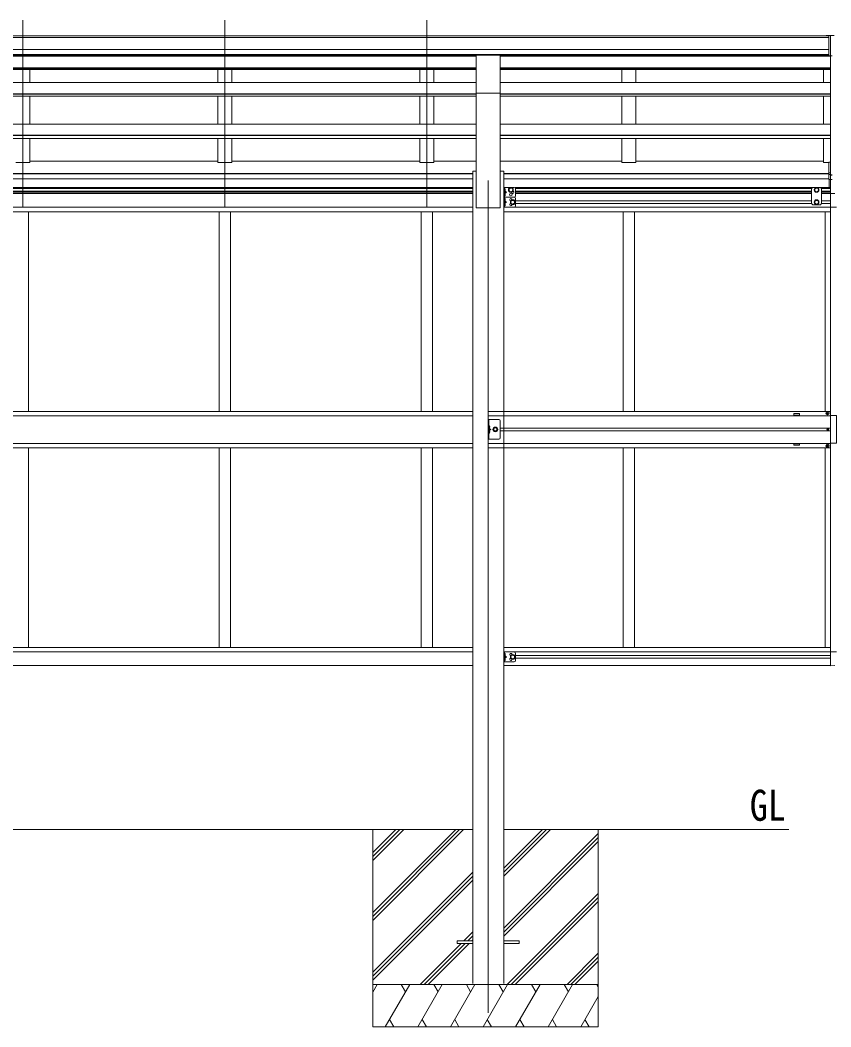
# Model space of a CAD drawing. Units: millimetres at full size, sheet at 1:30; details may follow other scales. Extents: x -8385 to 8479, y -5853 to 5787.
# Drawn here: x 2648 to 5523, y -2046 to 1523 of the extents above; entities that cross this region are included whole.
import ezdxf
from ezdxf.enums import TextEntityAlignment as Align

# ---------------------------------------------------------------- set-up
doc = ezdxf.new("R2010")
doc.units = ezdxf.units.MM
doc.header["$LTSCALE"] = 30
for name, color, linetype, lineweight in [('0-0_0', 7, 'Continuous', 9), ('0-1_本体', 4, 'Continuous', 9), ('0-2_部品', 7, 'Continuous', 9), ('0-8_PARTS2', 2, 'Continuous', 9), ('1-1_GLASS', 4, 'Continuous', 9), ('1-2_GLASS_SEAL', 7, 'Continuous', 9)]:
    doc.layers.add(name, color=color, linetype=linetype, lineweight=lineweight)
doc.styles.add('ＭＳ ゴシック', font='')
doc.styles.get('ＭＳ ゴシック').set_extended_font_data('MS Gothic')

msp = doc.modelspace()

# ---------------------------------------------------------------- linework, layer by layer
at = {"layer": '0-0_0'}
for p, q in [((1063.13, -1345.53), (4253.13, -1345.53)), ((3898.33, -1345.53), (3898.33, -2045.53)), ((3898.33, -1639.71), (4192.51, -1345.53)), ((3898.33, -1653.85), (4206.65, -1345.53)), ((3898.33, -1667.99), (4220.8, -1345.53)), ((3898.33, -1455.86), (4008.66, -1345.53)), ((3898.33, -1441.72), (3994.52, -1345.53)), ((3898.33, -1427.58), (3980.38, -1345.53)), ((4363.13, -1345.53), (5374.33, -1345.53)), ((4363.13, -1511.56), (4529.16, -1345.53)), ((4363.13, -1497.42), (4515.02, -1345.53)), ((4363.13, -1483.28), (4500.88, -1345.53)), ((4698.33, -1345.53), (4698.33, -2045.53)), ((4363.13, -1695.41), (4698.33, -1360.21)), ((4363.13, -1709.55), (4698.33, -1374.35)), ((4363.13, -1723.69), (4698.33, -1388.5)), ((3898.33, -1851.84), (4253.13, -1497.04)), ((3898.33, -1865.98), (4253.13, -1511.19)), ((3898.33, -1880.13), (4253.13, -1525.33)), ((4375.14, -1895.53), (4698.33, -1572.34)), ((4389.28, -1895.53), (4698.33, -1586.48)), ((4403.43, -1895.53), (4698.33, -1600.63)), ((4221.27, -1741.03), (4253.13, -1709.17)), ((4235.42, -1741.03), (4253.13, -1723.32)), ((4249.56, -1741.03), (4253.13, -1737.46)), ((4066.77, -1895.53), (4212.27, -1750.03)), ((4080.92, -1895.53), (4226.42, -1750.03)), ((4095.06, -1895.53), (4240.56, -1750.03)), ((4587.27, -1895.53), (4698.33, -1784.47)), ((4601.42, -1895.53), (4698.33, -1798.62)), ((4615.56, -1895.53), (4698.33, -1812.76)), ((4698.33, -1895.53), (3898.33, -1895.53)), ((3898.33, -1923.03), (3914.21, -1895.53)), ((3943.08, -2045.53), (4029.68, -1895.53)), ((4014.68, -1921.51), (3999.68, -1895.53)), ((4058.55, -2045.53), (4145.15, -1895.53)), ((4130.15, -1921.51), (4115.15, -1895.53)), ((4174.02, -2045.53), (4260.62, -1895.53)), ((4245.62, -1921.51), (4230.62, -1895.53)), ((4289.49, -2045.53), (4376.09, -1895.53)), ((4361.09, -1921.51), (4346.09, -1895.53)), ((4404.96, -2045.53), (4491.56, -1895.53)), ((4476.56, -1921.51), (4461.56, -1895.53)), ((4520.43, -2045.53), (4607.03, -1895.53)), ((4577.03, -1895.53), (4592.03, -1921.51)), ((4692.5, -1895.53), (4698.33, -1905.63)), ((4635.9, -2045.53), (4698.33, -1937.39)), ((3958.08, -2019.55), (3973.07, -2045.53)), ((4073.55, -2019.55), (4088.55, -2045.53)), ((4189.02, -2019.55), (4204.02, -2045.53)), ((4304.49, -2019.55), (4319.49, -2045.53)), ((4419.96, -2019.55), (4434.96, -2045.53)), ((4535.43, -2019.55), (4550.43, -2045.53)), ((4650.9, -2019.55), (4665.9, -2045.53)), ((3898.33, -2045.53), (4698.33, -2045.53))]:
    msp.add_line(p, q, dxfattribs=at)
at = {"layer": '0-1_本体'}
for p, q in [((-199.37, 1467.45), (5515.63, 1467.45)), ((-199.37, 1462.09), (5515.63, 1462.09)), ((-199.37, 1418.57), (5515.63, 1418.57)), ((-199.37, 1400.9), (5515.63, 1400.9)), ((1050.63, 1398.53), (4265.63, 1398.53)), ((1050.63, 1395.57), (4265.63, 1395.57)), ((2683.13, 1398.53), (2683.13, 1395.57)), ((3349.13, 1398.53), (3349.13, 1395.57)), ((3399.13, 1398.53), (3399.13, 1395.57)), ((4065.13, 1398.53), (4065.13, 1395.57)), ((4115.13, 1398.53), (4115.13, 1395.57)), ((4350.63, 1398.41), (5515.63, 1398.41)), ((4350.63, 1395.57), (5522.13, 1395.57)), ((4781.13, 1398.41), (4781.13, 1395.57)), ((4831.13, 1398.41), (4831.13, 1395.57)), ((5522.13, 1397.07), (5522.13, 1019.35)), ((1050.63, 1353.62), (4265.63, 1353.62)), ((1050.63, 1351.92), (4265.63, 1351.92)), ((1050.63, 1348.14), (4265.63, 1348.14)), ((2683.13, 1348.14), (2683.13, 1302.71)), ((3349.13, 1348.14), (3349.13, 1302.71)), ((3399.13, 1348.14), (3399.13, 1302.71)), ((4065.13, 1348.14), (4065.13, 1302.71)), ((4115.13, 1348.14), (4115.13, 1302.71)), ((4350.63, 1353.62), (5522.13, 1353.62)), ((4350.63, 1351.92), (5522.13, 1351.92)), ((4350.63, 1348.14), (5522.13, 1348.14)), ((4781.13, 1348.14), (4781.13, 1302.71)), ((4831.13, 1348.14), (4831.13, 1302.71)), ((5497.13, 1302.71), (5497.13, 1348.14)), ((1050.63, 1302.71), (4265.63, 1302.71)), ((4350.63, 1302.71), (5522.13, 1302.71)), ((1050.63, 1262.13), (4265.63, 1262.13)), ((1050.63, 1260.44), (4265.63, 1260.44)), ((1050.63, 1253.57), (4265.63, 1253.57)), ((2683.13, 1253.57), (2683.13, 1154.47)), ((3349.13, 1253.57), (3349.13, 1154.47)), ((3399.13, 1253.57), (3399.13, 1154.47)), ((4065.13, 1253.57), (4065.13, 1154.47)), ((4115.13, 1253.57), (4115.13, 1154.47)), ((4265.63, 857.92), (4265.63, 1264.87)), ((4350.63, 857.92), (4350.63, 1264.87)), ((4350.63, 1262.13), (5522.13, 1262.13)), ((4350.63, 1260.44), (5522.13, 1260.44)), ((4350.63, 1253.57), (5522.13, 1253.57)), ((4781.13, 1253.57), (4781.13, 1154.47)), ((4831.13, 1253.57), (4831.13, 1154.47)), ((5497.13, 1154.47), (5497.13, 1253.57)), ((1050.63, 1154.47), (4265.63, 1154.47)), ((4350.63, 1154.47), (5522.13, 1154.47)), ((1050.63, 1115.33), (4265.63, 1115.33)), ((1050.63, 1113.66), (4265.63, 1113.66)), ((4350.63, 1115.33), (5522.13, 1115.33)), ((4350.63, 1113.66), (5522.13, 1113.66)), ((1050.63, 1104.02), (4265.63, 1104.02)), ((3349.13, 1104.02), (3349.13, 1018.52)), ((4065.13, 1104.02), (4065.13, 1018.52)), ((4350.63, 1104.02), (5522.13, 1104.02)), ((4781.13, 1104.02), (4781.13, 1018.52)), ((5497.13, 1018.52), (5497.13, 1104.02)), ((2683.13, 1023.74), (3349.13, 1023.74)), ((3399.13, 1023.74), (4065.13, 1023.74)), ((4115.13, 1023.74), (4265.63, 1023.74)), ((4350.63, 1023.74), (4781.13, 1023.74)), ((4831.13, 1023.74), (5497.13, 1023.74)), ((5515.63, 1018.52), (5497.13, 1018.52)), ((1063.13, 979.43), (4253.13, 979.43)), ((1063.13, 978.05), (4253.13, 978.05)), ((4253.13, 987.92), (4253.13, -1892.08)), ((4253.13, 987.92), (4265.63, 987.92)), ((4350.63, 987.92), (4363.13, 987.92)), ((4363.13, 987.92), (4363.13, -1892.08)), ((4363.13, 979.43), (5515.63, 979.43)), ((4363.13, 978.05), (5515.63, 978.05)), ((1063.13, 960.87), (4253.13, 960.87)), ((4363.13, 960.87), (5515.63, 960.87)), ((4265.63, 857.92), (4350.63, 857.92))]:
    msp.add_line(p, q, dxfattribs=at)
for points in [[(2683.13, 1104.02), (2683.13, 1018.52), (2633.13, 1018.52)], [(3399.13, 1104.02), (3399.13, 1018.52), (3349.13, 1018.52)], [(4115.13, 1104.02), (4115.13, 1018.52), (4065.13, 1018.52)], [(4831.13, 1104.02), (4831.13, 1018.52), (4781.13, 1018.52)]]:
    msp.add_lwpolyline(points, dxfattribs=at)
at = {"layer": '0-2_部品'}
for p, q in [((5515.63, 1469.05), (5505.63, 1468.96)), ((5505.63, 1467.45), (5505.63, 1468.96)), ((5515.63, 1397.07), (5515.63, 1469.05)), ((5534.13, 1469.05), (5515.63, 1469.05)), ((5522.13, 1396.07), (5522.13, 1469.05)), ((4265.63, 1399.02), (4350.63, 1399.02)), ((4265.63, 1264.87), (4265.63, 1399.02)), ((4350.63, 1264.87), (4350.63, 1399.02)), ((5515.63, 1397.07), (5522.13, 1397.07)), ((5522.13, 1396.07), (5527.34, 1396.38)), ((4265.63, 1264.87), (4350.63, 1264.87)), ((5515.63, 1019.76), (5515.63, 958.7)), ((5515.63, 1019.76), (5522.13, 1019.76)), ((5522.13, 1019.76), (5522.13, 957.88)), ((5515.63, 981.45), (5522.13, 981.45)), ((5515.63, 976.05), (5522.13, 976.05)), ((5522.13, 975.05), (5527.27, 975.05)), ((5522.13, 973.05), (5526.98, 973.05)), ((5515.63, 958.7), (5522.13, 958.7)), ((5522.13, 957.88), (5526.98, 957.88))]:
    msp.add_line(p, q, dxfattribs=at)
at = {"layer": '0-2_部品', "color": 4}
for p, q in [((4198.33, -1741.03), (4198.33, -1750.03)), ((4253.13, -1741.03), (4198.33, -1741.03)), ((4417.93, -1741.03), (4363.13, -1741.03)), ((4253.13, -1750.03), (4198.33, -1750.03))]:
    msp.add_line(p, q, dxfattribs=at)
msp.add_lwpolyline([(4417.93, -1741.03), (4417.93, -1750.03), (4363.13, -1750.03)], dxfattribs=at)
at = {"layer": '0-8_PARTS2'}
for p, q in [((2658.13, 860.67), (2658.13, 1523.2)), ((3374.13, 860.67), (3374.13, 1523.2)), ((4090.13, 860.67), (4090.13, 1523.2)), ((4308.13, 954.47), (4308.13, -1995.53))]:
    msp.add_line(p, q, dxfattribs=at)
at = {"layer": '1-1_GLASS'}
for p, q in [((1063.13, 929.36), (4253.13, 929.36)), ((4402.92, 929.36), (5457.63, 929.36)), ((5486.63, 929.36), (5522.13, 929.36)), ((1063.13, 925.86), (4253.13, 925.86)), ((1063.13, 916.86), (4253.13, 916.86)), ((1063.13, 913.36), (4253.13, 913.36)), ((4253.13, 908.36), (1063.13, 908.36)), ((4404.91, 925.86), (5454.63, 925.86)), ((4404.93, 916.86), (5454.63, 916.86)), ((4404.93, 913.36), (5454.63, 913.36)), ((5454.63, 908.36), (4404.93, 908.36)), ((5489.63, 925.86), (5522.13, 925.86)), ((5489.63, 916.86), (5522.13, 916.86)), ((5489.63, 913.36), (5522.13, 913.36)), ((5522.13, 908.36), (5489.63, 908.36)), ((5522.13, 908.86), (5522.13, -765.15)), ((1063.13, 859.86), (4253.13, 859.86)), ((5522.13, 859.86), (4363.13, 859.86)), ((4404.93, 882.36), (5454.63, 882.36)), ((4404.93, 873.36), (5454.63, 873.36)), ((5489.63, 882.36), (5522.13, 882.36)), ((5489.63, 873.36), (5522.13, 873.36)), ((1063.13, 843.86), (4253.13, 843.86)), ((2678.13, 843.86), (2678.13, 136.36)), ((3354.13, 844.36), (3354.13, 136.36)), ((3394.13, 844.36), (3394.13, 136.36)), ((4070.13, 844.36), (4070.13, 136.36)), ((4110.13, 844.36), (4110.13, 136.36)), ((4363.13, 843.86), (5522.13, 843.86)), ((4786.13, 844.36), (4786.13, 136.36)), ((4826.13, 844.36), (4826.13, 136.36)), ((5502.13, 844.36), (5502.13, 136.36)), ((5502.13, 843.86), (5502.13, 136.86)), ((1063.13, 136.36), (4253.13, 136.36)), ((1063.13, 120.86), (4253.13, 120.86)), ((4308.13, 136.36), (5522.13, 136.36)), ((4308.13, 120.86), (5522.13, 120.86)), ((4350.13, 76.36), (5522.13, 76.36)), ((5522.13, 67.36), (4350.13, 67.36)), ((1063.13, 22.86), (4253.13, 22.86)), ((1063.13, 7.36), (4253.13, 7.36)), ((2678.13, 7.36), (2678.13, -700.14)), ((3354.13, 7.36), (3354.13, -700.14)), ((3394.13, 7.36), (3394.13, -700.14)), ((4070.13, 7.36), (4070.13, -700.14)), ((4110.13, 7.36), (4110.13, -700.14)), ((5522.13, 22.86), (4308.13, 22.86)), ((4308.13, 7.36), (5522.13, 7.36)), ((4786.13, 7.36), (4786.13, -700.14)), ((4826.13, 7.36), (4826.13, -700.14)), ((5502.13, 7.36), (5502.13, -700.14)), ((1063.13, -700.14), (4253.13, -700.14)), ((4363.13, -700.14), (5522.13, -700.14)), ((5522.13, -700.14), (5522.13, -716.14)), ((1063.13, -716.14), (4253.13, -716.14)), ((4363.13, -716.14), (5522.13, -716.14)), ((4404.93, -729.64), (5522.13, -729.64)), ((4404.93, -738.64), (5522.13, -738.64)), ((1063.13, -764.64), (4253.13, -764.64)), ((4363.13, -764.64), (5522.13, -764.64))]:
    msp.add_line(p, q, dxfattribs=at)
for points in [[(5392.13, 123.36), (5412.13, 123.36), (5412.13, 128.36), (5392.13, 128.36)], [(5392.13, 21.36), (5412.13, 21.36), (5412.13, 16.36), (5392.13, 16.36)]]:
    msp.add_lwpolyline(points, close=True, dxfattribs=at)
at = {"layer": '1-2_GLASS_SEAL'}
for p, q in [((4363.13, 930.36), (4363.13, 895.36)), ((4400.13, 930.36), (4363.13, 930.36)), ((4365.63, 930.36), (4365.63, 895.36)), ((5458.63, 930.36), (5454.63, 926.36)), ((5485.63, 930.36), (5458.63, 930.36)), ((5485.63, 930.36), (5489.63, 926.36)), ((5516.63, 929.36), (5516.63, 958.7)), ((5522.13, 958.7), (5522.13, 908.85)), ((4400.13, 895.36), (4363.13, 895.36)), ((4366.13, 917.86), (4365.63, 917.94)), ((4365.63, 912.86), (4372.63, 912.86)), ((4366.13, 899.86), (4365.63, 899.94)), ((4365.63, 895.36), (4365.63, 860.36)), ((4366.13, 925.86), (4366.93, 925.72)), ((4366.13, 917.86), (4366.93, 918)), ((4366.13, 907.86), (4366.93, 907.72)), ((4366.13, 899.86), (4366.93, 900)), ((4405.13, 925.36), (4405.13, 900.36)), ((5454.63, 926.36), (5454.63, 872.86)), ((5489.63, 872.86), (5489.63, 926.36)), ((5522.13, 908.86), (5537.42, 908.06)), ((4400.13, 860.36), (4363.13, 860.36)), ((4366.13, 882.86), (4365.63, 882.94)), ((4365.63, 877.86), (4372.63, 877.86)), ((4366.13, 864.86), (4365.63, 864.94)), ((4366.13, 890.86), (4366.93, 890.72)), ((4366.13, 882.86), (4366.93, 883)), ((4366.13, 872.86), (4366.93, 872.72)), ((4366.13, 864.86), (4366.93, 865)), ((4405.13, 890.36), (4405.13, 865.36)), ((5458.63, 868.86), (5454.63, 872.86)), ((5485.63, 868.86), (5458.63, 868.86)), ((5472.13, 885.36), (5465.63, 881.61)), ((5465.63, 881.61), (5465.63, 874.1)), ((5465.63, 874.1), (5472.13, 870.35)), ((5478.63, 881.61), (5472.13, 885.36)), ((5472.13, 870.35), (5478.63, 874.1)), ((5478.63, 874.1), (5478.63, 881.61)), ((5485.63, 868.86), (5489.63, 872.86)), ((5522.13, 859.66), (5542.63, 859.66)), ((4345.13, 107.36), (4308.13, 107.36)), ((4310.63, 107.36), (4310.63, 37.36)), ((5509.63, 130.86), (5508.63, 130.86)), ((5512.63, 129.86), (5513.63, 129.86)), ((4311.13, 77.36), (4310.63, 77.44)), ((4310.63, 77.36), (4317.63, 72.36)), ((4310.63, 72.36), (4317.63, 72.36)), ((4310.63, 67.36), (4317.63, 72.36)), ((4311.13, 85.36), (4311.93, 85.21)), ((4311.13, 77.36), (4311.93, 77.5)), ((4350.13, 42.36), (4350.13, 102.36)), ((5510.9, 71.95), (5510.08, 71.95)), ((5513.36, 72.77), (5514.18, 72.77)), ((4311.13, 59.36), (4310.63, 59.44)), ((4311.13, 67.36), (4311.93, 67.21)), ((4311.13, 59.36), (4311.93, 59.5)), ((5509.63, 13.86), (5508.63, 13.86)), ((5512.63, 14.86), (5513.63, 14.86)), ((4400.13, -716.64), (4363.13, -716.64)), ((4363.13, -716.64), (4363.13, -751.64)), ((4365.25, -725.14), (4365.88, -723.96)), ((4365.25, -725.14), (4365.88, -726.33)), ((4365.25, -743.14), (4365.88, -741.96)), ((4365.25, -743.14), (4365.88, -744.33)), ((4365.63, -716.64), (4365.63, -751.64)), ((4366.13, -721.14), (4365.63, -721.23)), ((4365.63, -721.23), (4365.63, -729.06)), ((4366.13, -729.14), (4365.63, -729.06)), ((4365.63, -729.14), (4372.63, -734.14)), ((4366.13, -739.14), (4365.63, -739.23)), ((4365.63, -739.23), (4365.63, -747.06)), ((4366.13, -747.14), (4365.63, -747.06)), ((4365.88, -723.96), (4368.11, -722.84)), ((4365.88, -726.33), (4368.11, -727.44)), ((4365.88, -741.96), (4368.11, -740.84)), ((4365.88, -744.33), (4368.11, -745.44)), ((4366.13, -721.14), (4366.93, -721.28)), ((4366.13, -729.14), (4366.13, -721.14)), ((4366.13, -729.14), (4366.93, -729)), ((4366.13, -739.14), (4366.93, -739.28)), ((4366.13, -747.14), (4366.13, -739.14)), ((4366.13, -747.14), (4366.93, -747)), ((4388.63, -730.39), (4395.13, -726.64)), ((4388.63, -737.9), (4388.63, -730.39)), ((4395.13, -741.65), (4388.63, -737.9)), ((4395.13, -726.64), (4401.63, -730.39)), ((4401.63, -737.9), (4395.13, -741.65)), ((4401.63, -730.39), (4401.63, -737.9)), ((4405.13, -721.64), (4405.13, -746.64)), ((5522.13, -715.95), (5542.63, -715.95)), ((4400.13, -751.64), (4363.13, -751.64)), ((5522.13, -765.15), (5537.42, -764.35))]:
    msp.add_line(p, q, dxfattribs=at)
for points in [[(4388.13, 913.85), (4381.63, 917.6), (4381.63, 925.11), (4388.13, 928.86), (4394.63, 925.11), (4394.63, 917.6)], [(4395.13, 870.35), (4388.63, 874.1), (4388.63, 881.61), (4395.13, 885.36), (4401.63, 881.61), (4401.63, 874.1)], [(4325.63, 72.36), (4329.38, 65.86), (4336.88, 65.86), (4340.64, 72.36), (4336.88, 78.86), (4329.38, 78.86)]]:
    msp.add_lwpolyline(points, close=True, dxfattribs=at)
for points in [[(5465.63, 925.11), (5472.13, 928.86), (5478.63, 925.11)], [(4400.13, 895.36), (4363.13, 895.36), (4363.13, 860.36)], [(4365.25, 921.86), (4365.88, 923.04), (4368.11, 924.16)], [(4365.25, 921.86), (4365.88, 920.67), (4368.11, 919.56)], [(4365.25, 903.86), (4365.88, 905.04), (4368.11, 906.16)], [(4365.25, 903.86), (4365.88, 902.67), (4368.11, 901.56)], [(4366.13, 917.86), (4366.13, 925.86), (4365.63, 925.77), (4365.63, 917.94)], [(4365.63, 917.86), (4372.63, 912.86), (4365.63, 907.86)], [(4366.13, 899.86), (4366.13, 907.86), (4365.63, 907.77), (4365.63, 899.94)], [(5478.63, 925.11), (5478.63, 917.6), (5472.13, 913.85), (5465.63, 917.6), (5465.63, 925.11)], [(4365.25, 886.86), (4365.88, 888.04), (4368.11, 889.16)], [(4365.25, 886.86), (4365.88, 885.67), (4368.11, 884.56)], [(4365.25, 868.86), (4365.88, 870.04), (4368.11, 871.16)], [(4365.25, 868.86), (4365.88, 867.67), (4368.11, 866.56)], [(4366.13, 882.86), (4366.13, 890.86), (4365.63, 890.77), (4365.63, 882.94)], [(4365.63, 882.86), (4372.63, 877.86), (4365.63, 872.86)], [(4366.13, 864.86), (4366.13, 872.86), (4365.63, 872.77), (4365.63, 864.94)], [(4345.13, 37.36), (4308.13, 37.36), (4308.13, 107.36)], [(5508.63, 130.86), (5508.63, 129.86), (5509.63, 129.86)], [(5511.63, 131.86), (5511.63, 132.86), (5510.63, 132.86), (5510.63, 131.86)], [(5510.63, 128.86), (5510.63, 127.86), (5511.63, 127.86), (5511.63, 128.86)], [(5513.63, 129.86), (5513.63, 130.86), (5512.63, 130.86)], [(5522.13, 121.36), (5542.83, 121.36), (5542.83, 23.36), (5522.13, 23.36)], [(4310.25, 81.36), (4310.88, 82.54), (4313.11, 83.66)], [(4310.25, 81.36), (4310.88, 80.17), (4313.11, 79.06)], [(4311.13, 77.36), (4311.13, 85.36), (4310.63, 85.27), (4310.63, 77.44)], [(5510.08, 71.95), (5510.08, 72.77), (5510.9, 72.77)], [(5511.72, 73.59), (5511.72, 74.41), (5512.54, 74.41), (5512.54, 73.59)], [(5514.18, 72.77), (5514.18, 71.95), (5513.36, 71.95)], [(4310.25, 63.36), (4310.88, 64.54), (4313.11, 65.66)], [(4310.25, 63.36), (4310.88, 62.17), (4313.11, 61.06)], [(4311.13, 59.36), (4311.13, 67.36), (4310.63, 67.27), (4310.63, 59.44)], [(5512.54, 71.13), (5512.54, 70.31), (5511.72, 70.31), (5511.72, 71.13)], [(5508.63, 13.86), (5508.63, 14.86), (5509.63, 14.86)], [(5510.63, 15.86), (5510.63, 16.86), (5511.63, 16.86), (5511.63, 15.86)], [(5511.63, 12.86), (5511.63, 11.86), (5510.63, 11.86), (5510.63, 12.86)], [(5513.63, 14.86), (5513.63, 13.86), (5512.63, 13.86)], [(4365.63, -734.14), (4372.63, -734.14), (4365.63, -739.14)]]:
    msp.add_lwpolyline(points, dxfattribs=at)
for centre, radius in [((4388.13, 921.36), 8.5), ((4388.13, 921.36), 7.5), ((5472.13, 921.36), 8.5), ((5472.13, 921.36), 7.5), ((4388.13, 921.36), 6.5), ((4388.13, 904.36), 4.25), ((5472.13, 921.36), 6.5), ((4395.13, 877.86), 8.5), ((4395.13, 877.86), 7.5), ((4395.13, 877.86), 6.5), ((5472.13, 877.86), 8.5), ((5472.13, 877.86), 7.5), ((5472.13, 877.86), 6.5), ((5511.13, 130.36), 5.9), ((4333.13, 72.36), 8.5), ((4333.13, 72.36), 7.5), ((4333.13, 72.36), 6.5), ((4333.13, 72.36), 5.5), ((5512.13, 72.36), 3.75), ((5511.13, 14.36), 5.9), ((4395.13, -734.14), 8.5), ((4395.13, -734.14), 7.5), ((4395.13, -734.14), 6.5)]:
    msp.add_circle(centre, radius, dxfattribs=at)
for centre, radius, start, end in [((4400.13, 925.36), 5, 0, 90), ((4366.78, 924.83), 0.9, 32.05588, 80), ((4366.78, 918.88), 0.9, 280, 327.94412), ((4366.78, 906.83), 0.9, 32.05588, 80), ((4366.78, 900.88), 0.9, 280, 327.94412), ((4362.03, 921.86), 6.5, 327.94412, 32.05588), ((4362.03, 903.86), 6.5, 327.94412, 32.05588), ((4395.13, 912.86), 4.25, 173.70569, 85.23923), ((4400.13, 900.36), 5, 270, 0), ((4400.13, 890.36), 5, 0, 90), ((4366.78, 889.83), 0.9, 32.05588, 80), ((4366.78, 883.88), 0.9, 280, 327.94412), ((4366.78, 871.83), 0.9, 32.05588, 80), ((4366.78, 865.88), 0.9, 280, 327.94412), ((4362.03, 886.86), 6.5, 327.94412, 32.05588), ((4362.03, 868.86), 6.5, 327.94412, 32.05588), ((4388.13, 886.36), 4.25, 353.70569, 265.23923), ((4388.13, 869.36), 4.25, 94.76077, 6.29431), ((4400.13, 865.36), 5, 270, 0), ((4345.13, 102.36), 5, 0, 90), ((5509.63, 131.86), 1, 270, 0), ((5509.63, 128.86), 1, 0, 90), ((5512.63, 131.86), 1, 180, 270), ((5512.63, 128.86), 1, 90, 180), ((4311.78, 84.33), 0.9, 32.05588, 80), ((4311.78, 78.38), 0.9, 280, 327.94412), ((4307.03, 81.36), 6.5, 327.94412, 32.05588), ((5510.9, 73.59), 0.82, 270, 0), ((5510.9, 71.13), 0.82, 0, 90), ((5513.36, 73.59), 0.82, 180, 270), ((5513.36, 71.13), 0.82, 90, 180), ((4311.78, 66.33), 0.9, 32.05588, 80), ((4311.78, 60.38), 0.9, 280, 327.94412), ((4307.03, 63.36), 6.5, 327.94412, 32.05588), ((4345.13, 42.36), 5, 270, 0), ((5509.63, 15.86), 1, 270, 0), ((5509.63, 12.86), 1, 0, 90), ((5512.63, 15.86), 1, 180, 270), ((5512.63, 12.86), 1, 90, 180), ((4366.78, -722.17), 0.9, 32.05588, 80), ((4366.78, -728.12), 0.9, 280, 327.94412), ((4366.78, -740.17), 0.9, 32.05588, 80), ((4366.78, -746.12), 0.9, 280, 327.94412), ((4362.03, -725.14), 6.5, 327.94412, 32.05588), ((4362.03, -743.14), 6.5, 327.94412, 32.05588), ((4388.13, -725.64), 4.25, 353.70569, 265.23923), ((4388.13, -742.64), 4.25, 94.76077, 6.29431), ((4400.13, -721.64), 5, 0, 90), ((4400.13, -746.64), 5, 270, 0)]:
    msp.add_arc(centre, radius, start, end, dxfattribs=at)

# ---------------------------------------------------------------- texts
at = {"layer": '0-0_0', "style": 'ＭＳ ゴシック', "width": 0.85}
msp.add_text('GL', height=110, dxfattribs=at).set_placement((5235.29, -1347.97), align=Align.BOTTOM_LEFT)

doc.saveas('drawing.dxf')
